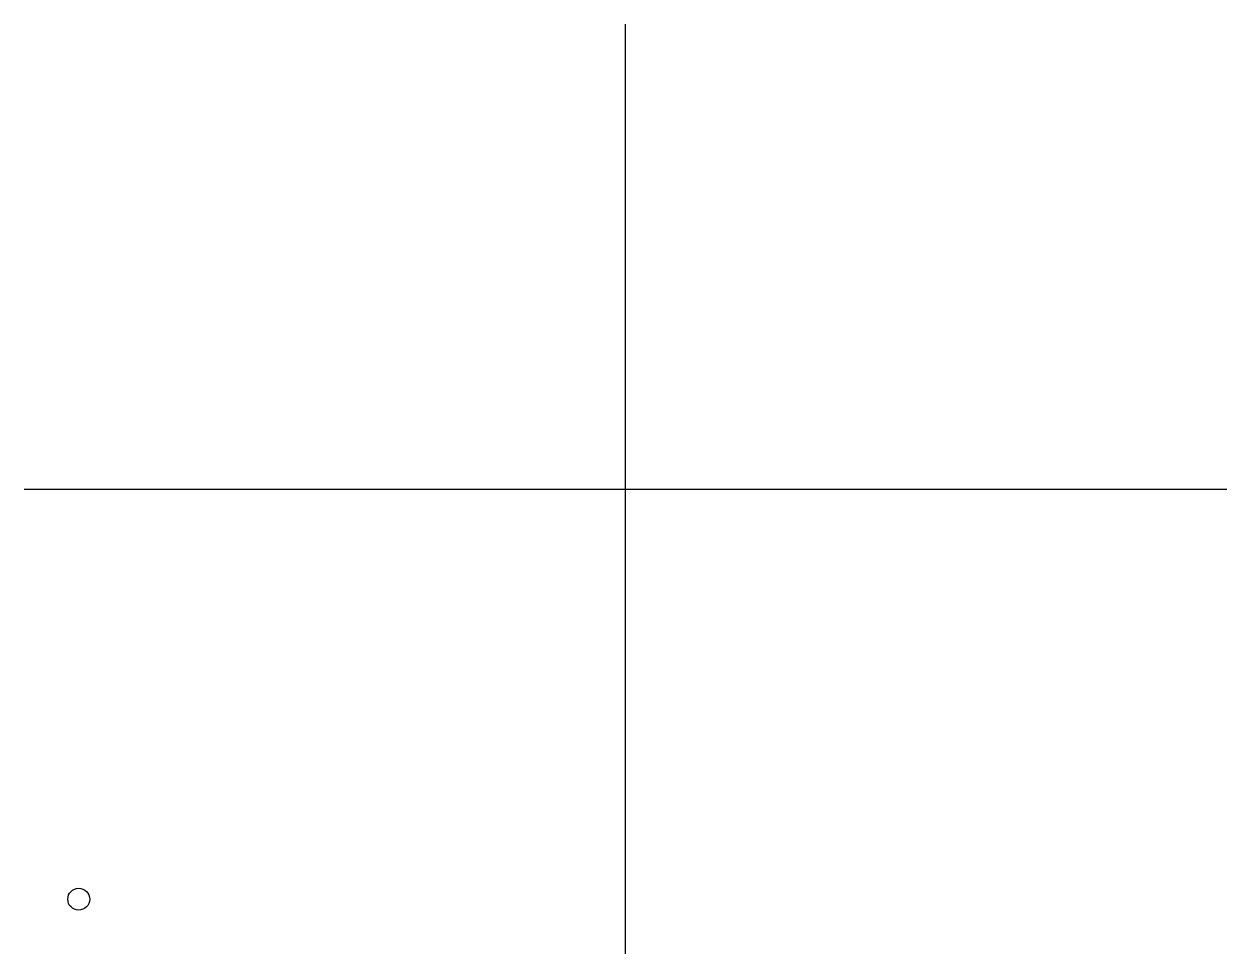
# Paper-space layout 'Layout1' of a CAD drawing. Header units: metres. Extents: x -0.5 to 10.5, y -0.5 to 8.
import ezdxf

# ---------------------------------------------------------------- set-up
doc = ezdxf.new("R2010")
doc.units = ezdxf.units.M

psp = doc.layouts.get("Layout1")

# ---------------------------------------------------------------- linework, layer by layer
for p, q in [((5, -0.5), (5, 8)), ((-0.5, 3.75), (10.5, 3.75))]:
    psp.add_line(p, q)
psp.add_circle((0, 0), 0.1)

doc.saveas('drawing.dxf')
